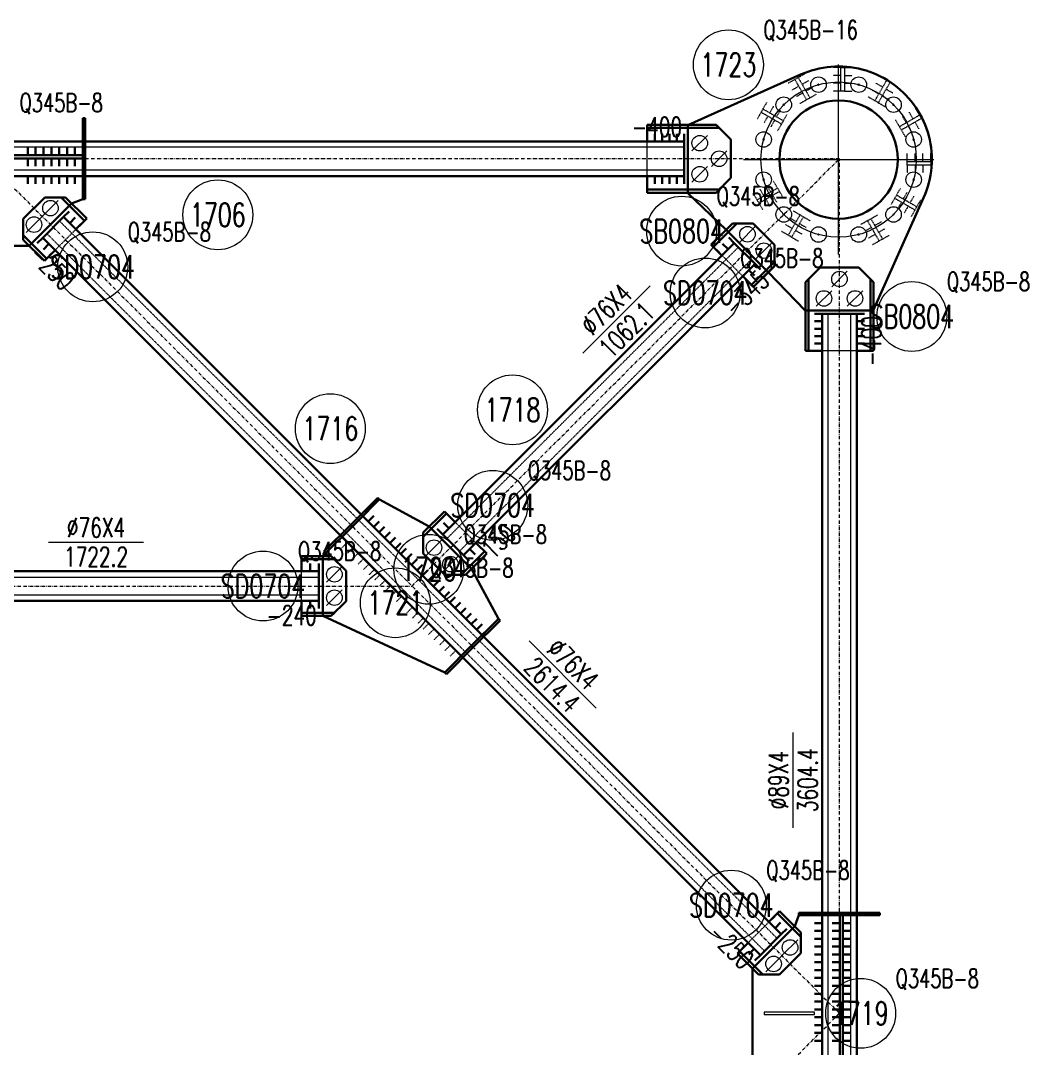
# Model space of a CAD drawing. Extents: x 200306 to 244369, y -126880 to -87343.
# Drawn here: x 209884 to 212480, y -112547 to -109898 of the extents above; entities that cross this region are included whole.
import ezdxf
from ezdxf.enums import TextEntityAlignment as Align

# ---------------------------------------------------------------- set-up
doc = ezdxf.new("R2010")
doc.units = 0
doc.header["$MEASUREMENT"] = 0
doc.linetypes.add('Dash', pattern=[2.75, 2, -0.75])
doc.linetypes.add('DashDot', pattern=[15.6, 9, -3, 0.6, -3])
doc.layers.get('0').update_dxf_attribs({"linetype": 'CONTINUOUS', "lineweight": 25})
doc.styles.get("Standard").update_dxf_attribs({"font": 'simplex.shx', "width": 0.7, "height": 3, "bigfont": 'gbhzfs.shx'})

# ---------------------------------------------------------------- blocks, each defined once
blk = doc.blocks.new('DefaultBolt')
at = {"color": 3, "linetype": 'Continuous', "lineweight": 13}
for p, q in [((-0.1, -0.1), (0.1, 0.1)), ((0.1, -0.1), (-0.1, 0.1))]:
    blk.add_line(p, q, dxfattribs=at)
blk.add_circle((0, 0), 1, dxfattribs=at)
blk = doc.blocks.new('M20X55S')
at = {"color": 3, "linetype": 'Continuous', "lineweight": 13}
blk.add_line((-1, -1), (1, 1), dxfattribs=at)
blk.add_circle((0, 0), 1, dxfattribs=at)

msp = doc.modelspace()

# ---------------------------------------------------------------- linework, layer by layer
at = {"color": 1, "linetype": 'Dash', "lineweight": 20}
for p, q in [((211996.64306, -110019.52196), (211976.76297, -110019.52196)), ((211996.64306, -110019.52196), (212006.5831, -110019.52196)), ((211996.64306, -110080.0967), (211996.64306, -110019.52196)), ((212006.5831, -110019.52196), (212026.46319, -110019.52196)), ((212006.5831, -110019.52196), (212006.5831, -110080.0967)), ((211878.44003, -110050.14154), (211861.31182, -110060.03052)), ((211878.44003, -110050.14154), (211887.00414, -110045.19705)), ((211908.74276, -110102.6274), (211878.44003, -110050.14154)), ((211887.00414, -110045.19705), (211904.13236, -110035.30807)), ((211887.00414, -110045.19705), (211917.30687, -110097.68291)), ((211897.10505, -110062.69233), (211914.23327, -110052.80335)), ((211996.64306, -110039.71354), (211976.76297, -110039.71354)), ((212006.5831, -110039.71354), (212026.46319, -110039.71354)), ((212084.67948, -110105.087), (212114.95741, -110052.64409)), ((212114.95741, -110052.64409), (212097.65093, -110042.65219)), ((212114.95741, -110052.64409), (212123.61065, -110057.64004)), ((211888.54094, -110067.63682), (211871.41272, -110077.52581)), ((211907.20596, -110080.18762), (211924.33418, -110070.29864)), ((211996.64306, -110059.90512), (211976.76297, -110059.90512)), ((211996.64306, -110080.0967), (211976.76297, -110080.0967)), ((212006.5831, -110080.0967), (211996.64306, -110080.0967)), ((212006.5831, -110059.90512), (212026.46319, -110059.90512)), ((212006.5831, -110080.0967), (212026.46319, -110080.0967)), ((212094.77213, -110087.60603), (212077.46564, -110077.61413)), ((212104.86477, -110070.12506), (212087.55828, -110060.13316)), ((212123.61065, -110057.64004), (212093.33273, -110110.08295)), ((212113.51801, -110075.12101), (212130.8245, -110085.11292)), ((212123.61065, -110057.64004), (212140.91714, -110067.63195)), ((211796.35249, -110126.28417), (211806.24147, -110109.15595)), ((211898.64185, -110085.13211), (211881.51363, -110095.02109)), ((211908.74276, -110102.6274), (211891.61454, -110112.51638)), ((211917.30687, -110097.68291), (211908.74276, -110102.6274)), ((211917.30687, -110097.68291), (211934.43509, -110087.79392)), ((212084.67948, -110105.087), (212067.373, -110095.0951)), ((212093.33273, -110110.08295), (212084.67948, -110105.087)), ((212103.42537, -110092.60198), (212120.73186, -110102.59389)), ((211791.408, -110134.84828), (211781.51902, -110151.9765)), ((211791.408, -110134.84828), (211796.35249, -110126.28417)), ((211843.92158, -110165.16701), (211791.408, -110134.84828)), ((211796.35249, -110126.28417), (211848.86607, -110156.6029)), ((211813.85702, -110136.39042), (211823.746, -110119.2622)), ((211831.36155, -110146.49666), (211841.25053, -110129.36844)), ((212093.33273, -110110.08295), (212110.63921, -110120.07486)), ((212182.78348, -110151.68075), (212172.79157, -110134.37426)), ((212200.24781, -110141.59771), (212190.25591, -110124.29122)), ((211808.91253, -110144.95453), (211799.02355, -110162.08274)), ((211826.41706, -110155.06077), (211816.52807, -110172.18899)), ((211848.86607, -110156.6029), (211843.92158, -110165.16701)), ((211848.86607, -110156.6029), (211858.75506, -110139.47468)), ((212147.85481, -110171.84682), (212137.86291, -110154.54033)), ((212147.85481, -110171.84682), (212200.24781, -110141.59771)), ((212205.24376, -110150.25095), (212152.85077, -110180.50006)), ((212165.31915, -110161.76378), (212155.32724, -110144.4573)), ((212187.77943, -110160.33399), (212197.77134, -110177.64048)), ((212200.24781, -110141.59771), (212205.24376, -110150.25095)), ((212205.24376, -110150.25095), (212215.23567, -110167.55744)), ((211843.92158, -110165.16701), (211834.0326, -110182.29523)), ((212152.85077, -110180.50006), (212147.85481, -110171.84682)), ((212152.85077, -110180.50006), (212162.84267, -110197.80655)), ((212170.3151, -110170.41703), (212180.307, -110187.72351)), ((211498.3729, -110299.01495), (211498.3729, -110210.01495)), ((211593.3729, -110225.01495), (207988.99928, -110225.01495)), ((212167.95311, -110261.30511), (212167.95311, -110241.42502)), ((212188.0907, -110261.30511), (212188.0907, -110241.42502)), ((212208.2283, -110261.30511), (212208.2283, -110241.42502)), ((212228.36589, -110261.30511), (212228.36589, -110241.42502)), ((212167.95311, -110271.24515), (212167.95311, -110261.30511)), ((212167.95311, -110261.30511), (212228.36589, -110261.30511)), ((212228.36589, -110261.30511), (212228.36589, -110271.24515)), ((211593.3729, -110284.01495), (207988.99928, -110284.01495)), ((212167.95311, -110271.24515), (212167.95311, -110291.12524)), ((212228.36589, -110271.24515), (212167.95311, -110271.24515)), ((212188.0907, -110271.24515), (212188.0907, -110291.12524)), ((212208.2283, -110271.24515), (212208.2283, -110291.12524)), ((212228.36589, -110271.24515), (212228.36589, -110291.12524)), ((210044.04205, -110299.01495), (210044.04205, -110358.82791)), ((211833.72768, -110330.11419), (211823.73577, -110312.8077)), ((211781.18201, -110360.45145), (211771.1901, -110343.14496)), ((211781.18201, -110360.45145), (211833.72768, -110330.11419)), ((211838.72363, -110338.76743), (211786.17796, -110369.10469)), ((211798.69723, -110350.33903), (211788.70533, -110333.03254)), ((211816.21245, -110340.22661), (211806.22055, -110322.92012)), ((211833.72768, -110330.11419), (211838.72363, -110338.76743)), ((211838.72363, -110338.76743), (211848.71553, -110356.07392)), ((212140.40512, -110348.0185), (212150.29411, -110330.89028)), ((212157.83348, -110358.08077), (212167.72246, -110340.95255)), ((211786.17796, -110369.10469), (211781.18201, -110360.45145)), ((211786.17796, -110369.10469), (211796.16986, -110386.41117)), ((211803.69318, -110358.99227), (211813.68509, -110376.29876)), ((211821.20841, -110348.87985), (211831.20031, -110366.18634)), ((212135.46063, -110356.58261), (212125.57165, -110373.71083)), ((212135.46063, -110356.58261), (212140.40512, -110348.0185)), ((212187.74569, -110386.7694), (212135.46063, -110356.58261)), ((212140.40512, -110348.0185), (212192.69018, -110378.20529)), ((212152.88898, -110366.64488), (212143, -110383.77309)), ((212175.26183, -110368.14303), (212185.15081, -110351.01481)), ((212192.69018, -110378.20529), (212202.57916, -110361.07707)), ((211861.46265, -110451.70989), (211891.76494, -110399.22479)), ((211891.76494, -110399.22479), (211874.45845, -110389.23288)), ((211891.76494, -110399.22479), (211900.41818, -110404.22074)), ((212074.08542, -110409.23382), (212091.21364, -110399.34484)), ((212170.31734, -110376.70714), (212160.42835, -110393.83536)), ((212187.74569, -110386.7694), (212177.85671, -110403.89762)), ((212192.69018, -110378.20529), (212187.74569, -110386.7694)), ((209984.22624, -110415.02819), (211832.85966, -112263.66161)), ((211871.56341, -110434.21485), (211854.25692, -110424.22295)), ((211881.66417, -110416.71982), (211864.35769, -110406.72791)), ((211900.41818, -110404.22074), (211870.11589, -110456.70584)), ((211890.31742, -110421.71577), (211907.6239, -110431.70768)), ((211900.41818, -110404.22074), (211917.72466, -110414.21264)), ((212065.52131, -110414.17831), (212048.39309, -110424.06729)), ((212065.52131, -110414.17831), (212074.08542, -110409.23382)), ((212095.71798, -110466.48047), (212065.52131, -110414.17831)), ((212074.08542, -110409.23382), (212104.28209, -110461.53598)), ((212084.15098, -110426.66787), (212101.2792, -110416.77889)), ((209951.69933, -110447.5551), (211800.33275, -112296.18852)), ((210026.65265, -110436.24139), (209972.91253, -110489.98151)), ((211861.46265, -110451.70989), (211844.15616, -110441.71798)), ((211870.11589, -110456.70584), (211861.46265, -110451.70989)), ((211880.21665, -110439.2108), (211897.52314, -110449.20271)), ((212075.58687, -110431.61236), (212058.45865, -110441.50135)), ((212085.65242, -110449.04642), (212068.52421, -110458.9354)), ((212094.21653, -110444.10193), (212111.34475, -110434.21295)), ((212104.28209, -110461.53598), (212121.41031, -110451.647)), ((211870.11589, -110456.70584), (211887.42238, -110466.69774)), ((212095.71798, -110466.48047), (212078.58976, -110476.36945)), ((212104.28209, -110461.53598), (212095.71798, -110466.48047)), ((210982.10874, -111233.2522), (211733.05068, -110482.31026)), ((211744.33523, -110557.29273), (211690.59512, -110503.55262)), ((211014.63565, -111265.77911), (211765.57759, -110514.83717)), ((211963.8729, -114258.88857), (211963.8729, -110654.51495)), ((212022.8729, -114258.88857), (212022.8729, -110654.51495)), ((212037.8729, -110749.51495), (211948.8729, -110749.51495)), ((210765.67469, -111175.32882), (210807.99274, -111133.01077)), ((211003.28895, -111190.85879), (211057.02906, -111244.5989)), ((210669.6768, -111271.21105), (210711.90944, -111228.97841)), ((210711.90944, -111228.97841), (210697.7673, -111243.12055)), ((210725.86135, -111242.93033), (210711.71922, -111257.07247)), ((210739.81327, -111256.88225), (210725.67113, -111271.02438)), ((210753.76519, -111270.83416), (210739.62305, -111284.9763)), ((210767.7171, -111284.78608), (210753.57497, -111298.92822)), ((210781.66902, -111298.738), (210767.52688, -111312.88013)), ((210607.27949, -111393.60836), (210607.27949, -111317.60836)), ((210795.62094, -111312.68992), (210781.4788, -111326.83205)), ((210809.57285, -111326.64183), (210795.43072, -111340.78397)), ((208930.09268, -111332.60836), (210652.27949, -111332.60836)), ((210823.52477, -111340.59375), (210809.38264, -111354.73588)), ((208930.09268, -111378.60836), (210652.27949, -111378.60836)), ((210837.47669, -111354.54567), (210823.33455, -111368.6878)), ((210851.4286, -111368.49758), (210837.28647, -111382.63972)), ((210865.38052, -111382.4495), (210851.23839, -111396.59164)), ((210879.33244, -111396.40142), (210865.1903, -111410.54355)), ((210893.28436, -111410.35333), (210879.14222, -111424.49547)), ((210907.23627, -111424.30525), (210893.09414, -111438.44739)), ((210921.18819, -111438.25717), (210907.04605, -111452.3993)), ((210935.14011, -111452.20908), (210920.99797, -111466.35122)), ((211114.87708, -111439.89511), (211072.55903, -111482.21316)), ((210949.09202, -111466.161), (210934.94989, -111480.30314)), ((210963.04394, -111480.11292), (210948.9018, -111494.25505)), ((210976.99586, -111494.06484), (210962.85372, -111508.20697)), ((210990.94777, -111508.01675), (210976.80564, -111522.15889)), ((211018.85161, -111535.92059), (210976.61897, -111578.15323)), ((211004.89969, -111521.96867), (210990.75755, -111536.1108)), ((211018.85161, -111535.92059), (211004.70947, -111550.06272)), ((211757.90634, -112274.97532), (211811.64646, -112221.2352)), ((211889.05994, -112203.8458), (211948.8729, -112203.8458)), ((211799.05304, -112453.70176), (211799.05304, -112459.70176)), ((211929.05304, -112453.70176), (211799.05304, -112453.70176)), ((211799.05304, -112459.70176), (211929.05304, -112459.70176)), ((211929.05304, -112459.70176), (211929.05304, -112453.70176))]:
    msp.add_line(p, q, dxfattribs=at)
at = {"color": 2, "linetype": 'Continuous', "lineweight": 13}
for p, q in [((211991.18609, -110501.70176), (211991.18609, -110011.70176)), ((211746.18609, -110256.70176), (212236.18609, -110256.70176))]:
    msp.add_line(p, q, dxfattribs=at)
at = {"color": 7, "linetype": 'Continuous', "lineweight": 30}
for p, q in [((211498.3729, -110210.01495), (211498.3729, -110190.01495)), ((211517.3729, -110210.01495), (211517.3729, -110190.01495)), ((211536.3729, -110210.01495), (211536.3729, -110190.01495)), ((211555.3729, -110210.01495), (211555.3729, -110190.01495)), ((211574.3729, -110210.01495), (211574.3729, -110190.01495)), ((211593.3729, -110210.01495), (211593.3729, -110190.01495)), ((209902.44271, -110245.67328), (209902.44271, -110225.7932)), ((209922.67119, -110245.67328), (209922.67119, -110225.7932)), ((209942.89966, -110245.67328), (209942.89966, -110225.7932)), ((209963.12814, -110245.67328), (209963.12814, -110225.7932)), ((209983.35662, -110245.67328), (209983.35662, -110225.7932)), ((210003.58509, -110245.67328), (210003.58509, -110225.7932)), ((210023.81357, -110245.67328), (210023.81357, -110225.7932)), ((210044.04205, -110245.67328), (210044.04205, -110225.7932)), ((209902.44271, -110253.62532), (209902.44271, -110273.5054)), ((209922.67119, -110253.62532), (209922.67119, -110273.5054)), ((209942.89966, -110253.62532), (209942.89966, -110273.5054)), ((209963.12814, -110253.62532), (209963.12814, -110273.5054)), ((209983.35662, -110253.62532), (209983.35662, -110273.5054)), ((210003.58509, -110253.62532), (210003.58509, -110273.5054)), ((210023.81357, -110253.62532), (210023.81357, -110273.5054)), ((210044.04205, -110253.62532), (210044.04205, -110273.5054)), ((209902.44271, -110299.01495), (209902.44271, -110319.01495)), ((209922.67119, -110299.01495), (209922.67119, -110319.01495)), ((209942.89966, -110299.01495), (209942.89966, -110319.01495)), ((209963.12814, -110299.01495), (209963.12814, -110319.01495)), ((209983.35662, -110299.01495), (209983.35662, -110319.01495)), ((210003.58509, -110299.01495), (210003.58509, -110319.01495)), ((210023.81357, -110299.01495), (210023.81357, -110319.01495)), ((210044.04205, -110299.01495), (210044.04205, -110319.01495)), ((211498.3729, -110299.01495), (211498.3729, -110319.01495)), ((211517.3729, -110299.01495), (211517.3729, -110319.01495)), ((211536.3729, -110299.01495), (211536.3729, -110319.01495)), ((211555.3729, -110299.01495), (211555.3729, -110319.01495)), ((211574.3729, -110299.01495), (211574.3729, -110319.01495)), ((211593.3729, -110299.01495), (211593.3729, -110319.01495)), ((209994.83284, -110404.42159), (210008.97498, -110390.27945)), ((210010.74274, -110420.33149), (210024.88488, -110406.18936)), ((210026.65265, -110436.24139), (210040.79478, -110422.09926)), ((209941.09273, -110458.1617), (209926.95059, -110472.30384)), ((209957.00263, -110474.07161), (209942.86049, -110488.21374)), ((211706.50406, -110487.64368), (211692.36192, -110473.50154)), ((211722.413, -110471.73473), (211708.27087, -110457.5926)), ((209972.91253, -110489.98151), (209958.7704, -110504.12365)), ((211690.59512, -110503.55262), (211676.45298, -110489.41048)), ((211776.15312, -110525.47485), (211790.29525, -110539.61698)), ((211744.33523, -110557.29273), (211758.47737, -110571.43487)), ((211760.24417, -110541.38379), (211774.38631, -110555.52593)), ((211948.8729, -110654.51495), (211928.8729, -110654.51495)), ((212037.8729, -110654.51495), (212057.8729, -110654.51495)), ((211948.8729, -110673.51495), (211928.8729, -110673.51495)), ((212037.8729, -110673.51495), (212057.8729, -110673.51495)), ((211948.8729, -110692.51495), (211928.8729, -110692.51495)), ((211948.8729, -110711.51495), (211928.8729, -110711.51495)), ((212037.8729, -110692.51495), (212057.8729, -110692.51495)), ((212037.8729, -110711.51495), (212057.8729, -110711.51495)), ((211948.8729, -110730.51495), (211928.8729, -110730.51495)), ((212037.8729, -110730.51495), (212057.8729, -110730.51495)), ((211948.8729, -110749.51495), (211928.8729, -110749.51495)), ((212037.8729, -110749.51495), (212057.8729, -110749.51495)), ((210765.67469, -111175.32882), (210779.81597, -111161.18754)), ((210779.62397, -111189.27811), (210793.76526, -111175.13683)), ((210793.57326, -111203.2274), (210807.71454, -111189.08612)), ((210987.38, -111206.76773), (210973.23787, -111192.62559)), ((211003.28895, -111190.85879), (210989.14681, -111176.71665)), ((210807.52255, -111217.17669), (210821.66383, -111203.0354)), ((210821.47184, -111231.12598), (210835.61312, -111216.98469)), ((210971.47106, -111222.67667), (210957.32893, -111208.53454)), ((210835.42113, -111245.07526), (210849.56241, -111230.93398)), ((210849.37041, -111259.02455), (210863.5117, -111244.88327)), ((211057.02906, -111244.5989), (211071.1712, -111258.74104)), ((210863.3197, -111272.97384), (210877.46099, -111258.83256)), ((210877.26899, -111286.92313), (210891.41027, -111272.78185)), ((211041.12012, -111260.50785), (211055.26226, -111274.64998)), ((210607.27949, -111317.60836), (210607.27949, -111297.60836)), ((210629.77949, -111317.60836), (210629.77949, -111297.60836)), ((210652.27949, -111317.60836), (210652.27949, -111297.60836)), ((210891.21828, -111300.87242), (210905.35956, -111286.73113)), ((210905.16757, -111314.82171), (210919.30885, -111300.68042)), ((211025.21118, -111276.41679), (211039.35331, -111290.55892)), ((210919.11686, -111328.77099), (210933.25814, -111314.62971)), ((210933.06614, -111342.72028), (210947.20743, -111328.579)), ((210947.01543, -111356.66957), (210961.15672, -111342.52829)), ((210960.96472, -111370.61886), (210975.106, -111356.47758)), ((210974.91401, -111384.56815), (210989.05529, -111370.42686)), ((210607.27949, -111393.60836), (210607.27949, -111413.60836)), ((210629.77949, -111393.60836), (210629.77949, -111413.60836)), ((210652.27949, -111393.60836), (210652.27949, -111413.60836)), ((210988.8633, -111398.51743), (211003.00458, -111384.37615)), ((211002.81259, -111412.46672), (211016.95387, -111398.32544)), ((211016.76187, -111426.41601), (211030.90316, -111412.27473)), ((211030.71116, -111440.3653), (211044.85245, -111426.22402)), ((211044.66045, -111454.31459), (211058.80173, -111440.17331)), ((211058.60974, -111468.26388), (211072.75102, -111454.12259)), ((211072.55903, -111482.21316), (211086.70031, -111468.07188)), ((211811.64646, -112221.2352), (211825.78859, -112207.09307)), ((211827.55636, -112237.14511), (211841.69849, -112223.00297)), ((211948.8729, -112203.8458), (211928.8729, -112203.8458)), ((211948.8729, -112224.07428), (211928.8729, -112224.07428)), ((211994.26253, -112203.8458), (211974.38244, -112203.8458)), ((211994.26253, -112224.07428), (211974.38244, -112224.07428)), ((212002.21457, -112203.8458), (212022.09465, -112203.8458)), ((212002.21457, -112224.07428), (212022.09465, -112224.07428)), ((211843.46626, -112253.05501), (211857.6084, -112238.91287)), ((211948.8729, -112244.30276), (211928.8729, -112244.30276)), ((211994.26253, -112244.30276), (211974.38244, -112244.30276)), ((212002.21457, -112244.30276), (212022.09465, -112244.30276)), ((211757.90634, -112274.97532), (211743.7642, -112289.11745)), ((211948.8729, -112264.53123), (211928.8729, -112264.53123)), ((211994.26253, -112264.53123), (211974.38244, -112264.53123)), ((212002.21457, -112264.53123), (212022.09465, -112264.53123)), ((211773.81624, -112290.88522), (211759.67411, -112305.02736)), ((211789.72615, -112306.79512), (211775.58401, -112320.93726)), ((211948.8729, -112284.75971), (211928.8729, -112284.75971)), ((211948.8729, -112304.98819), (211928.8729, -112304.98819)), ((211994.26253, -112284.75971), (211974.38244, -112284.75971)), ((211994.26253, -112304.98819), (211974.38244, -112304.98819)), ((212002.21457, -112284.75971), (212022.09465, -112284.75971)), ((212002.21457, -112304.98819), (212022.09465, -112304.98819)), ((211948.8729, -112325.21666), (211928.8729, -112325.21666)), ((211994.26253, -112325.21666), (211974.38244, -112325.21666)), ((212002.21457, -112325.21666), (212022.09465, -112325.21666)), ((211948.8729, -112345.44514), (211928.8729, -112345.44514)), ((211994.26253, -112345.44514), (211974.38244, -112345.44514)), ((212002.21457, -112345.44514), (212022.09465, -112345.44514)), ((211948.8729, -112365.67362), (211928.8729, -112365.67362)), ((211948.8729, -112385.90209), (211928.8729, -112385.90209)), ((211994.26253, -112365.67362), (211974.38244, -112365.67362)), ((211994.26253, -112385.90209), (211974.38244, -112385.90209)), ((212002.21457, -112365.67362), (212022.09465, -112365.67362)), ((212002.21457, -112385.90209), (212022.09465, -112385.90209)), ((211948.8729, -112406.13057), (211928.8729, -112406.13057)), ((211994.26253, -112406.13057), (211974.38244, -112406.13057)), ((212002.21457, -112406.13057), (212022.09465, -112406.13057)), ((211948.8729, -112426.35905), (211928.8729, -112426.35905)), ((211994.26253, -112426.35905), (211974.38244, -112426.35905)), ((212002.21457, -112426.35905), (212022.09465, -112426.35905)), ((211948.8729, -112446.58752), (211928.8729, -112446.58752)), ((211994.26253, -112446.58752), (211974.38244, -112446.58752)), ((212002.21457, -112446.58752), (212022.09465, -112446.58752)), ((211948.8729, -112466.816), (211928.8729, -112466.816)), ((211948.8729, -112487.04448), (211928.8729, -112487.04448)), ((211994.26253, -112466.816), (211974.38244, -112466.816)), ((211994.26253, -112487.04448), (211974.38244, -112487.04448)), ((212002.21457, -112466.816), (212022.09465, -112466.816)), ((212002.21457, -112487.04448), (212022.09465, -112487.04448)), ((211948.8729, -112507.27295), (211928.8729, -112507.27295)), ((211994.26253, -112507.27295), (211974.38244, -112507.27295)), ((212002.21457, -112507.27295), (212022.09465, -112507.27295)), ((211948.8729, -112527.50143), (211928.8729, -112527.50143)), ((211994.26253, -112527.50143), (211974.38244, -112527.50143)), ((212002.21457, -112527.50143), (212022.09465, -112527.50143))]:
    msp.add_line(p, q, dxfattribs=at)
at = {"color": 2, "linetype": 'DashDot', "lineweight": 15}
for p, q in [((211993.3729, -110254.51495), (207588.99928, -110254.51495)), ((209791.18609, -110254.51495), (211993.3729, -112456.70176)), ((210892.31258, -111355.57527), (211993.25125, -110254.6366)), ((211993.3729, -114658.88857), (211993.3729, -110254.51495)), ((208690.09268, -111355.60836), (210892.27949, -111355.60836)), ((209791.18609, -114658.88857), (211993.3729, -112456.70176))]:
    msp.add_line(p, q, dxfattribs=at)
at = {"color": 7, "linetype": 'Continuous', "lineweight": 13}
for p, q in [((211332.47651, -110755.60521), (211505.71767, -110582.36405)), ((209955.71722, -111242.60836), (210200.71722, -111242.60836)), ((211193.66755, -111497.19028), (211366.90871, -111670.43144)), ((211873.8729, -111978.47282), (211873.8729, -111733.47282))]:
    msp.add_line(p, q, dxfattribs=at)
at = {"color": 7, "linetype": 'Continuous', "lineweight": 30}
for points in [[(211911.91211, -110030.17221), (211921.57171, -110027.01972)], [(211921.57171, -110027.01972), (211931.35609, -110024.27893)], [(211931.35609, -110024.27893), (211941.24771, -110021.95475)], [(211941.24771, -110021.95475), (211951.22885, -110020.05135)], [(211951.22885, -110020.05135), (211961.28161, -110018.57213)], [(211961.28161, -110018.57213), (211971.38797, -110017.51975)], [(211971.38797, -110017.51975), (211981.52982, -110016.8961)], [(211981.52982, -110016.8961), (211991.68898, -110016.70229)], [(211991.68898, -110016.70229), (212001.84724, -110016.93867)], [(212001.84724, -110016.93867), (212011.98639, -110017.60482)], [(212011.98639, -110017.60482), (212022.08825, -110018.69954)], [(212022.08825, -110018.69954), (212032.13472, -110020.22088)], [(212032.13472, -110020.22088), (212042.10779, -110022.16609)], [(212042.10779, -110022.16609), (212051.98959, -110024.53171)], [(212051.98959, -110024.53171), (212061.7624, -110027.31348)], [(212061.7624, -110027.31348), (212071.4087, -110030.50642)], [(211602.4929, -110167.89495), (211893.03626, -110037.68895)], [(211893.03626, -110037.68895), (211902.39461, -110033.73075)], [(211902.39461, -110033.73075), (211911.91211, -110030.17221)], [(212071.4087, -110030.50642), (212080.91121, -110034.10481)], [(212080.91121, -110034.10481), (212090.25289, -110038.1022)], [(212090.25289, -110038.1022), (212099.41699, -110042.49142)], [(212099.41699, -110042.49142), (212108.3871, -110047.2646)], [(212108.3871, -110047.2646), (212117.14712, -110052.4132)], [(212117.14712, -110052.4132), (212125.68137, -110057.92797)], [(212125.68137, -110057.92797), (212133.97453, -110063.79904)], [(212133.97453, -110063.79904), (212142.01176, -110070.01588)], [(212142.01176, -110070.01588), (212149.77863, -110076.56735)], [(212149.77863, -110076.56735), (212157.26123, -110083.4417)], [(212157.26123, -110083.4417), (212164.44615, -110090.62662)], [(212164.44615, -110090.62662), (212171.3205, -110098.10922)], [(212171.3205, -110098.10922), (212177.87197, -110105.87609)], [(212177.87197, -110105.87609), (212184.08881, -110113.91332)], [(212184.08881, -110113.91332), (212189.95988, -110122.20648)], [(212189.95988, -110122.20648), (212195.47465, -110130.74073)], [(212195.47465, -110130.74073), (212200.62325, -110139.50075)], [(210044.04205, -110150.17297), (210050.04205, -110150.17297)], [(210044.04205, -110324.06243), (210044.04205, -110150.17297)], [(210050.04205, -110150.17297), (210050.04205, -110324.06243)], [(212200.62325, -110139.50075), (212205.39643, -110148.47086)], [(212205.39643, -110148.47086), (212209.78565, -110157.63496)], [(212209.78565, -110157.63496), (212213.78304, -110166.97664)], [(210050.04205, -110184.5908), (210044.04205, -110184.5908)], [(210044.04205, -110184.5908), (210044.04205, -110358.82791)], [(210050.04205, -110358.82791), (210050.04205, -110184.5908)], [(211498.3729, -110167.01495), (211675.3729, -110167.01495)], [(211498.3729, -110175.01495), (211498.3729, -110167.01495)], [(211498.3729, -110167.01495), (211675.3729, -110167.01495)], [(211498.3729, -110210.01495), (211498.3729, -110167.01495)], [(211683.3729, -110175.01495), (211498.3729, -110175.01495)], [(211602.4929, -110342.89495), (211602.4929, -110167.89495)], [(211675.3729, -110167.01495), (211683.3729, -110175.01495)], [(211675.3729, -110167.01495), (211713.3729, -110205.01495)], [(212213.78304, -110166.97664), (212217.38143, -110176.47915)], [(212217.38143, -110176.47915), (212220.57437, -110186.12545)], [(212220.57437, -110186.12545), (212223.35614, -110195.89826)], [(207988.99928, -110210.01495), (211593.3729, -110210.01495)], [(211593.3729, -110210.01495), (211593.3729, -110299.01495)], [(211713.3729, -110205.01495), (211713.3729, -110304.01495)], [(212223.35614, -110195.89826), (212225.72176, -110205.78006)], [(212225.72176, -110205.78006), (212227.66697, -110215.75313)], [(212227.66697, -110215.75313), (212229.18831, -110225.7996)], [(212229.18831, -110225.7996), (212230.28303, -110235.90146)], [(212230.28303, -110235.90146), (212230.94918, -110246.04061)], [(210044.04205, -110245.67328), (209538.33013, -110245.67328)], [(209538.33013, -110253.62532), (210044.04205, -110253.62532)], [(210044.04205, -110253.62532), (210044.04205, -110245.67328)], [(212230.99175, -110266.35803), (212230.3681, -110276.49988)], [(212230.94918, -110246.04061), (212231.18556, -110256.19887)], [(212231.18556, -110256.19887), (212230.99175, -110266.35803)], [(212229.31572, -110286.60624), (212227.8365, -110296.659)], [(212230.3681, -110276.49988), (212229.31572, -110286.60624)], [(211593.3729, -110299.01495), (207988.99928, -110299.01495)], [(209538.33013, -110299.01495), (210044.04205, -110299.01495)], [(211498.3729, -110342.01495), (211498.3729, -110299.01495)], [(211713.3729, -110304.01495), (211675.3729, -110342.01495)], [(212223.60892, -110316.53176), (212220.86813, -110326.31614)], [(212225.9331, -110306.64013), (212223.60892, -110316.53176)], [(212227.8365, -110296.659), (212225.9331, -110306.64013)], [(210050.04205, -110324.06243), (210044.04205, -110324.06243)], [(211498.3729, -110334.01495), (211683.3729, -110334.01495)], [(211498.3729, -110342.01495), (211498.3729, -110334.01495)], [(211675.3729, -110342.01495), (211498.3729, -110342.01495)], [(211675.3729, -110342.01495), (211498.3729, -110342.01495)], [(211701.05755, -110437.93585), (211602.4929, -110342.89495)], [(211683.3729, -110334.01495), (211675.3729, -110342.01495)], [(212214.1571, -110345.49324), (212210.1989, -110354.85159)], [(212217.71564, -110335.97574), (212214.1571, -110345.49324)], [(212220.86813, -110326.31614), (212217.71564, -110335.97574)], [(209890.88814, -110409.37134), (209946.04247, -110354.21701)], [(210015.33894, -110369.77336), (209906.44449, -110478.6678)], [(209946.04247, -110354.21701), (209999.78259, -110354.21701)], [(209988.46888, -110354.21701), (209999.78259, -110354.21701)], [(210048.57296, -110414.32108), (209988.46888, -110354.21701)], [(209999.78259, -110354.21701), (210054.22981, -110408.66423)], [(209999.78259, -110354.21701), (210054.22981, -110408.66423)], [(210044.04205, -110359.01495), (210015.33894, -110369.77336)], [(210044.04205, -110358.82791), (210050.04205, -110358.82791)], [(210044.04205, -110358.82791), (210044.04205, -110359.01495)], [(212210.1989, -110354.85159), (212079.9929, -110645.39495)], [(209890.88814, -110463.11145), (209890.88814, -110409.37134)], [(209941.09273, -110458.1617), (209994.83284, -110404.42159)], [(209994.83284, -110404.42159), (211843.46626, -112253.05501)], [(210054.22981, -110408.66423), (210026.65265, -110436.24139)], [(210054.22981, -110408.66423), (210048.57296, -110414.32108)], [(211663.01795, -110475.97545), (211717.46189, -110421.53152)], [(211663.0801, -110475.91331), (211717.52403, -110421.46937)], [(211728.8374, -110421.46971), (211668.73695, -110481.57016)], [(211717.46189, -110421.53152), (211771.20038, -110421.53314)], [(211717.52403, -110421.46937), (211728.8374, -110421.46971)], [(211771.20038, -110421.53314), (211826.35471, -110476.68747)], [(209890.88814, -110451.79774), (209950.99222, -110511.90182)], [(209890.88814, -110463.11145), (209890.88814, -110451.79774)], [(211809.952, -110546.8303), (211701.05755, -110437.93585)], [(209906.44449, -110478.6678), (209675.92768, -110478.6678)], [(209945.33537, -110517.55867), (209890.88814, -110463.11145)], [(209945.33537, -110517.55867), (209890.88814, -110463.11145)], [(211789.72615, -112306.79512), (209941.09273, -110458.1617)], [(210971.50213, -111222.6456), (211722.44407, -110471.70366)], [(211690.59512, -110503.55262), (211663.01795, -110475.97545)], [(211668.73695, -110481.57016), (211663.0801, -110475.91331)], [(211722.44407, -110471.70366), (211776.18419, -110525.44378)], [(211826.35471, -110476.68747), (211826.35633, -110530.42596)], [(209972.91253, -110489.98151), (209945.33537, -110517.55867)], [(209950.99222, -110511.90182), (209945.33537, -110517.55867)], [(211776.18419, -110525.44378), (211025.24225, -111276.38572)], [(211766.31769, -110579.1509), (211826.41814, -110519.05045)], [(211826.35633, -110530.42596), (211771.9124, -110584.8699)], [(211826.41848, -110530.36382), (211771.97454, -110584.80775)], [(211826.41814, -110519.05045), (211826.41848, -110530.36382)], [(211771.9124, -110584.8699), (211744.33523, -110557.29273)], [(211904.9929, -110645.39495), (211809.952, -110546.8303)], [(211905.8729, -110572.51495), (211943.8729, -110534.51495)], [(211943.8729, -110534.51495), (212042.8729, -110534.51495)], [(212042.8729, -110534.51495), (212080.8729, -110572.51495)], [(211771.97454, -110584.80775), (211766.31769, -110579.1509)], [(211905.8729, -110572.51495), (211913.8729, -110564.51495)], [(211905.8729, -110749.51495), (211905.8729, -110572.51495)], [(211905.8729, -110749.51495), (211905.8729, -110572.51495)], [(211913.8729, -110564.51495), (211913.8729, -110749.51495)], [(212072.8729, -110564.51495), (212080.8729, -110572.51495)], [(212072.8729, -110749.51495), (212072.8729, -110564.51495)], [(212080.8729, -110572.51495), (212080.8729, -110749.51495)], [(212080.8729, -110572.51495), (212080.8729, -110749.51495)], [(212079.9929, -110645.39495), (211904.9929, -110645.39495)], [(211948.8729, -110654.51495), (212037.8729, -110654.51495)], [(211948.8729, -114258.88857), (211948.8729, -110654.51495)], [(212037.8729, -110654.51495), (212037.8729, -114258.88857)], [(211913.8729, -110749.51495), (211905.8729, -110749.51495)], [(211948.8729, -110749.51495), (211905.8729, -110749.51495)], [(212080.8729, -110749.51495), (212037.8729, -110749.51495)], [(212080.8729, -110749.51495), (212072.8729, -110749.51495)], [(210803.7501, -111128.76813), (210733.83339, -111198.68483)], [(210738.07603, -111202.92747), (210807.99274, -111133.01077)], [(210807.99274, -111133.01077), (210803.7501, -111128.76813)], [(210807.99274, -111133.01077), (210808.09853, -111132.90498)], [(210808.09853, -111132.90498), (210936.76111, -111202.23229)], [(210921.26785, -111217.72556), (210975.71178, -111163.28162)], [(210921.32999, -111217.66341), (210975.77393, -111163.21948)], [(210975.71178, -111163.28162), (211003.28895, -111190.85879)], [(210975.77393, -111163.21948), (210981.43078, -111168.87633)], [(211072.55903, -111482.21316), (210765.67469, -111175.32882)], [(210981.43078, -111168.87633), (210921.33033, -111228.97678)], [(210665.43416, -111266.96841), (210734.53685, -111197.86572)], [(210738.77949, -111202.10836), (210669.6768, -111271.21105)], [(210733.83339, -111198.68483), (210738.07603, -111202.92747)], [(210734.53685, -111197.86572), (210738.77949, -111202.10836)], [(210921.26947, -111271.46405), (210921.26785, -111217.72556)], [(210921.33033, -111228.97678), (210921.32999, -111217.66341)], [(210936.76111, -111202.23229), (211045.65556, -111311.12674)], [(210711.90944, -111228.97841), (211018.85161, -111535.92059)], [(211025.24225, -111276.38572), (210971.50213, -111222.6456)], [(211057.02906, -111244.5989), (211084.60623, -111272.17607)], [(210662.27949, -111278.60836), (210669.6768, -111271.21105)], [(210669.6768, -111271.21105), (210665.43416, -111266.96841)], [(210976.4238, -111326.61838), (210921.26947, -111271.46405)], [(211018.91107, -111326.55752), (211079.01152, -111266.45707)], [(211084.60623, -111272.17607), (211030.16229, -111326.62)], [(211084.66837, -111272.11392), (211030.22444, -111326.55786)], [(211079.01152, -111266.45707), (211084.66837, -111272.11392)], [(210607.27949, -111278.60836), (210684.27949, -111278.60836)], [(210607.27949, -111286.60836), (210607.27949, -111278.60836)], [(210607.27949, -111278.60836), (210684.27949, -111278.60836)], [(210607.27949, -111317.60836), (210607.27949, -111278.60836)], [(210692.27949, -111286.60836), (210607.27949, -111286.60836)], [(210662.27949, -111432.60836), (210662.27949, -111278.60836)], [(210684.27949, -111278.60836), (210692.27949, -111286.60836)], [(210684.27949, -111278.60836), (210722.27949, -111316.60836)], [(208930.09268, -111317.60836), (210652.27949, -111317.60836)], [(210652.27949, -111317.60836), (210652.27949, -111393.60836)], [(210722.27949, -111316.60836), (210722.27949, -111394.60836)], [(211030.16229, -111326.62), (210976.4238, -111326.61838)], [(211030.22444, -111326.55786), (211018.91107, -111326.55752)], [(211045.65556, -111311.12674), (211114.98287, -111439.78932)], [(210652.27949, -111393.60836), (208930.09268, -111393.60836)], [(210607.27949, -111432.60836), (210607.27949, -111393.60836)], [(210722.27949, -111394.60836), (210684.27949, -111432.60836)], [(210607.27949, -111424.60836), (210692.27949, -111424.60836)], [(210607.27949, -111432.60836), (210607.27949, -111424.60836)], [(210684.27949, -111432.60836), (210607.27949, -111432.60836)], [(210684.27949, -111432.60836), (210607.27949, -111432.60836)], [(210976.4252, -111578.34699), (210662.27949, -111432.60836)], [(210692.27949, -111424.60836), (210684.27949, -111432.60836)], [(211114.87708, -111439.89511), (211044.96038, -111509.81182)], [(211049.20302, -111514.05446), (211119.11972, -111444.13775)], [(211114.98287, -111439.78932), (211114.87708, -111439.89511)], [(211119.11972, -111444.13775), (211114.87708, -111439.89511)], [(211045.72166, -111509.05053), (210976.61897, -111578.15323)], [(211044.96038, -111509.81182), (211049.20302, -111514.05446)], [(211049.96431, -111513.29317), (211045.72166, -111509.05053)], [(210980.86161, -111582.39587), (211049.96431, -111513.29317)], [(210976.61897, -111578.15323), (210976.4252, -111578.34699)], [(210976.61897, -111578.15323), (210980.86161, -111582.39587)], [(211811.64646, -112221.2352), (211839.22362, -112193.65804)], [(211833.56677, -112199.31489), (211839.22362, -112193.65804)], [(211893.67084, -112259.41897), (211833.56677, -112199.31489)], [(211839.22362, -112193.65804), (211893.67084, -112248.10526)], [(211839.22362, -112193.65804), (211893.67084, -112248.10526)], [(211889.05994, -112197.8458), (211889.05994, -112203.8458)], [(212063.29705, -112197.8458), (211889.05994, -112197.8458)], [(211923.82542, -112197.8458), (212097.71488, -112197.8458)], [(211923.82542, -112203.8458), (211923.82542, -112197.8458)], [(212063.29705, -112203.8458), (212063.29705, -112197.8458)], [(212097.71488, -112197.8458), (212097.71488, -112203.8458)], [(211878.11449, -112232.54891), (211888.8729, -112203.8458)], [(211888.8729, -112203.8458), (211889.05994, -112203.8458)], [(211889.05994, -112203.8458), (212063.29705, -112203.8458)], [(212097.71488, -112203.8458), (211923.82542, -112203.8458)], [(211948.8729, -112203.8458), (211948.8729, -112709.55772)], [(211994.26253, -112203.8458), (211994.26253, -112709.55772)], [(212002.21457, -112203.8458), (211994.26253, -112203.8458)], [(212002.21457, -112709.55772), (212002.21457, -112203.8458)], [(211769.22005, -112341.44336), (211878.11449, -112232.54891)], [(211843.46626, -112253.05501), (211789.72615, -112306.79512)], [(211893.67084, -112248.10526), (211893.67084, -112259.41897)], [(211893.67084, -112248.10526), (211893.67084, -112301.84538)], [(211730.32918, -112302.55248), (211757.90634, -112274.97532)], [(211730.32918, -112302.55248), (211735.98603, -112296.89563)], [(211784.7764, -112356.99971), (211730.32918, -112302.55248)], [(211784.7764, -112356.99971), (211730.32918, -112302.55248)], [(211735.98603, -112296.89563), (211796.09011, -112356.99971)], [(211893.67084, -112301.84538), (211838.51651, -112356.99971)], [(211769.22005, -112571.96017), (211769.22005, -112341.44336)], [(211796.09011, -112356.99971), (211784.7764, -112356.99971)], [(211838.51651, -112356.99971), (211784.7764, -112356.99971)]]:
    msp.add_lwpolyline(points, dxfattribs=at)
at = {"color": 7, "linetype": 'Continuous', "lineweight": 13}
for centre in [(211707.27777, -110012.44917), (210391.91503, -110399.01495), (211586.8729, -110441.01495), (210069.78616, -110533.11502), (211647.4616, -110600.42625), (212179.8729, -110661.01495), (211151.10544, -110901.62094), (210681.75466, -110949.92205), (211100.16258, -111147.72527), (210935.38409, -111312.44593), (210508.27949, -111355.60836), (210849.11329, -111398.77456), (211714.77283, -112178.10169), (212047.8729, -112456.70176)]:
    msp.add_circle(centre, 90, dxfattribs=at)
at = {"color": 2, "linetype": 'Continuous', "lineweight": 13}
msp.add_circle((211991.18609, -110256.70176), 200, dxfattribs=at)
at = {"color": 7, "linetype": 'Continuous', "lineweight": 30}
msp.add_circle((211991.18609, -110256.70176), 152.5, dxfattribs=at)

# ---------------------------------------------------------------- block references
at = {"color": 3, "linetype": 'Continuous', "lineweight": 13, "xscale": 20, "yscale": 20, "zscale": 20}
for name, p in [('DefaultBolt', (211939.42228, -110063.5166)), ('DefaultBolt', (212042.9499, -110063.5166)), ('DefaultBolt', (211849.76473, -110115.28041)), ('DefaultBolt', (212132.60744, -110115.28041)), ('DefaultBolt', (211798.00092, -110204.93795)), ('DefaultBolt', (212184.37125, -110204.93795)), ('M20X55S', (211633.3729, -110214.51495)), ('M20X55S', (211683.3729, -110254.51495)), ('M20X55S', (211633.3729, -110294.51495)), ('DefaultBolt', (211798.00092, -110308.46557)), ('DefaultBolt', (212184.37125, -110308.46557)), ('M20X55S', (209960.89172, -110381.79417)), ('DefaultBolt', (211849.76473, -110398.12312)), ('DefaultBolt', (212132.60744, -110398.12312)), ('M20X55S', (209918.46531, -110424.22058)), ('M20X55S', (211756.35242, -110449.10902)), ('DefaultBolt', (211939.42228, -110449.88693)), ('DefaultBolt', (212042.9499, -110449.88693)), ('M20X55S', (211798.77883, -110491.53543)), ('M20X55S', (211993.3729, -110564.51495)), ('M20X55S', (211953.3729, -110614.51495)), ('M20X55S', (212033.3729, -110614.51495)), ('M20X55S', (210948.84535, -111256.61609)), ('M20X55S', (210991.27176, -111299.0425)), ('M20X55S', (210692.27949, -111325.60836)), ('M20X55S', (210692.27949, -111385.60836)), ('M20X55S', (211866.09368, -112286.99613)), ('M20X55S', (211823.66727, -112329.42254))]:
    msp.add_blockref(name, p, dxfattribs=at)

# ---------------------------------------------------------------- texts
at = {"color": 7, "linetype": 'Continuous', "lineweight": 13, "width": 0.7}
for s, p in [('Q345B-16', (211797.27777, -109922.44917)), ('Q345B-8', (209881.18609, -110110.01495)), ('Q345B-8', (211676.8729, -110351.01495)), ('Q345B-8', (210159.78616, -110443.11502)), ('Q345B-8', (211737.4616, -110510.42625)), ('Q345B-8', (212269.8729, -110571.01495)), ('Q345B-8', (211190.16258, -111057.72527)), ('Q345B-8', (211025.38409, -111222.44593)), ('Q345B-8', (210598.27949, -111265.60836)), ('Q345B-8', (210939.11329, -111308.77456)), ('Q345B-8', (211804.77283, -112088.10169)), ('Q345B-8', (212137.8729, -112366.70176))]:
    msp.add_text(s, height=48, dxfattribs=at).set_placement(p, align=Align.MIDDLE_LEFT)
for s, height, p in [('1723', 60, (211707.27777, -110012.44917)), ('-400', 50, (211523.3729, -110172.51495)), ('1706', 60, (210391.91503, -110399.01495)), ('SB0804', 60, (211586.8729, -110441.01495)), ('SD0704', 60, (210069.78616, -110533.11502)), ('SD0704', 60, (211647.4616, -110600.42625)), ('SB0804', 60, (212179.8729, -110661.01495)), ('1718', 60, (211151.10544, -110901.62094)), ('1716', 60, (210681.75466, -110949.92205)), ('SD0704', 60, (211100.16258, -111147.72527)), ('%%C76X4', 50, (210078.21722, -111205.10836)), ('1722.2', 50, (210078.21722, -111280.10836)), ('1720', 60, (210935.38409, -111312.44593)), ('SD0704', 60, (210508.27949, -111355.60836)), ('1721', 60, (210849.11329, -111398.77456)), ('-240', 50, (210582.27949, -111431.10836)), ('SD0704', 60, (211714.77283, -112178.10169)), ('1719', 60, (212047.8729, -112456.70176))]:
    msp.add_text(s, height=height, dxfattribs=at).set_placement(p, align=Align.MIDDLE_CENTER)
for s, rotation, p in [('-250', 315, (209964.0737, -110534.17568)), ('-345', 45, (211753.20322, -110601.45775)), ('%%C76X4', 45, (211392.58058, -110642.46813)), ('1062.1', 45, (211445.61359, -110695.50114)), ('-400', 90, (212075.3729, -110724.51495)), ('-150', 45, (211101.25623, -111253.40474)), ('%%C76X4', 315, (211306.80463, -111557.29436)), ('2614.4', 315, (211253.77163, -111610.32736)), ('3604.4', 90, (211911.3729, -111855.97282)), ('%%C89X4', 90, (211836.3729, -111855.97282)), ('-250', 315, (211713.71217, -112283.81415))]:
    msp.add_text(s, height=50, rotation=rotation, dxfattribs=at).set_placement(p, align=Align.MIDDLE_CENTER)

doc.saveas('drawing.dxf')
